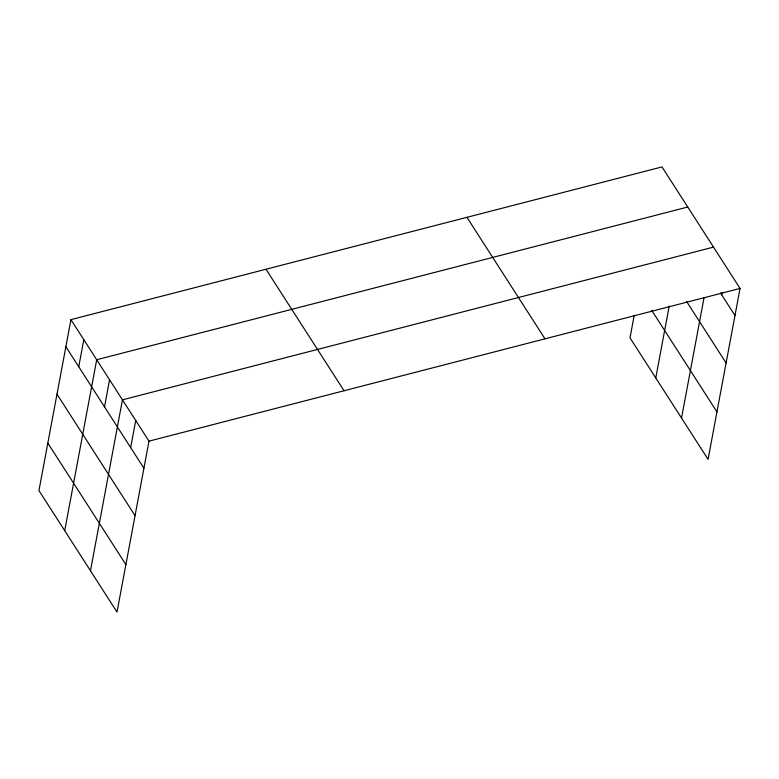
<?xml version="1.0" encoding="UTF-8"?>
<svg xmlns="http://www.w3.org/2000/svg" width="779" height="779" viewBox="0 0 779 779"><rect width="100%" height="100%" fill="white"/><g stroke="black" fill="none" stroke-linecap="round" stroke-linejoin="round"><path stroke-width="1.17" d="M70.938 319.643L38.95 490.566L117.006 612.07L148.993 441.148L70.938 319.643L661.994 166.93L740.05 288.434L708.062 459.357L630.007 337.852L634.223 315.3M78.747 366.763L83.82 339.693M64.706 530.665L96.693 359.742L687.75 207.029M104.513 406.862L109.576 379.792M90.471 570.764L122.459 399.841L713.506 247.118M130.658 447.565L135.721 420.494M655.762 377.951L669.229 306.02M681.528 418.05L704.002 297.929M721.714 294.851L722.152 292.495M148.993 441.148L740.05 288.434M720.448 292.885L734.986 315.505M686.679 301.619L726.096 362.975M651.77 310.432L716.943 411.887M466.942 217.322L544.998 338.836M265.99 269.242L344.045 390.756M65.874 346.713L143.93 468.228M56.984 394.184L135.049 515.698M47.831 443.095L125.896 564.6"/></g></svg>
